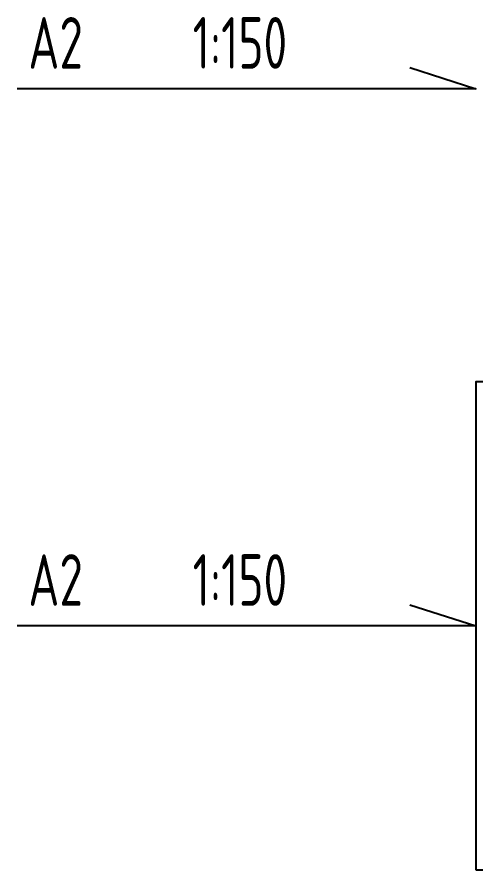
# Model space of a CAD drawing. Extents: x 9752569 to 9923256, y 1590558 to 2510207.
# Drawn here: x 9752569 to 9811806, y 2064945 to 2175010 of the extents above; entities that cross this region are included whole.
import ezdxf

# ---------------------------------------------------------------- set-up
doc = ezdxf.new("R2010")
doc.units = 0
doc.header["$LTSCALE"] = 1000
doc.header["$MEASUREMENT"] = 0
doc.layers.add('PUB_TITLE', color=4, linetype='CONTINUOUS')
doc.styles.add('TSSD_REIN', font='atssdeng.shx', dxfattribs={"width": 0.7, "bigfont": 'atssdchn.shx'})

msp = doc.modelspace()

# ---------------------------------------------------------------- linework, layer by layer
at = {"layer": 'PUB_TITLE', "color": 6}
for points in [[(9803252.5, 2168490.2), (9811805.5, 2165757.5), (9752568.9, 2165757.5)], [(9803252.5, 2099177.8), (9811805.5, 2096445), (9752568.9, 2096445)]]:
    msp.add_lwpolyline(points, dxfattribs=at)
at = {"layer": 'PUB_TITLE'}
msp.add_lwpolyline([(9811805.5, 2064945.1), (9900905.5, 2064945.1), (9900905.5, 2127945.1), (9811805.5, 2127945.1)], close=True, dxfattribs=at)

# ---------------------------------------------------------------- texts
at = {"layer": 'PUB_TITLE', "color": 6, "style": 'TSSD_REIN', "width": 0.7}
for p in [(9754029.5, 2168343), (9754029.5, 2099030.5)]:
    msp.add_text('A2     1:150', height=6666.667, dxfattribs=at).set_placement(p)

doc.saveas('drawing.dxf')
